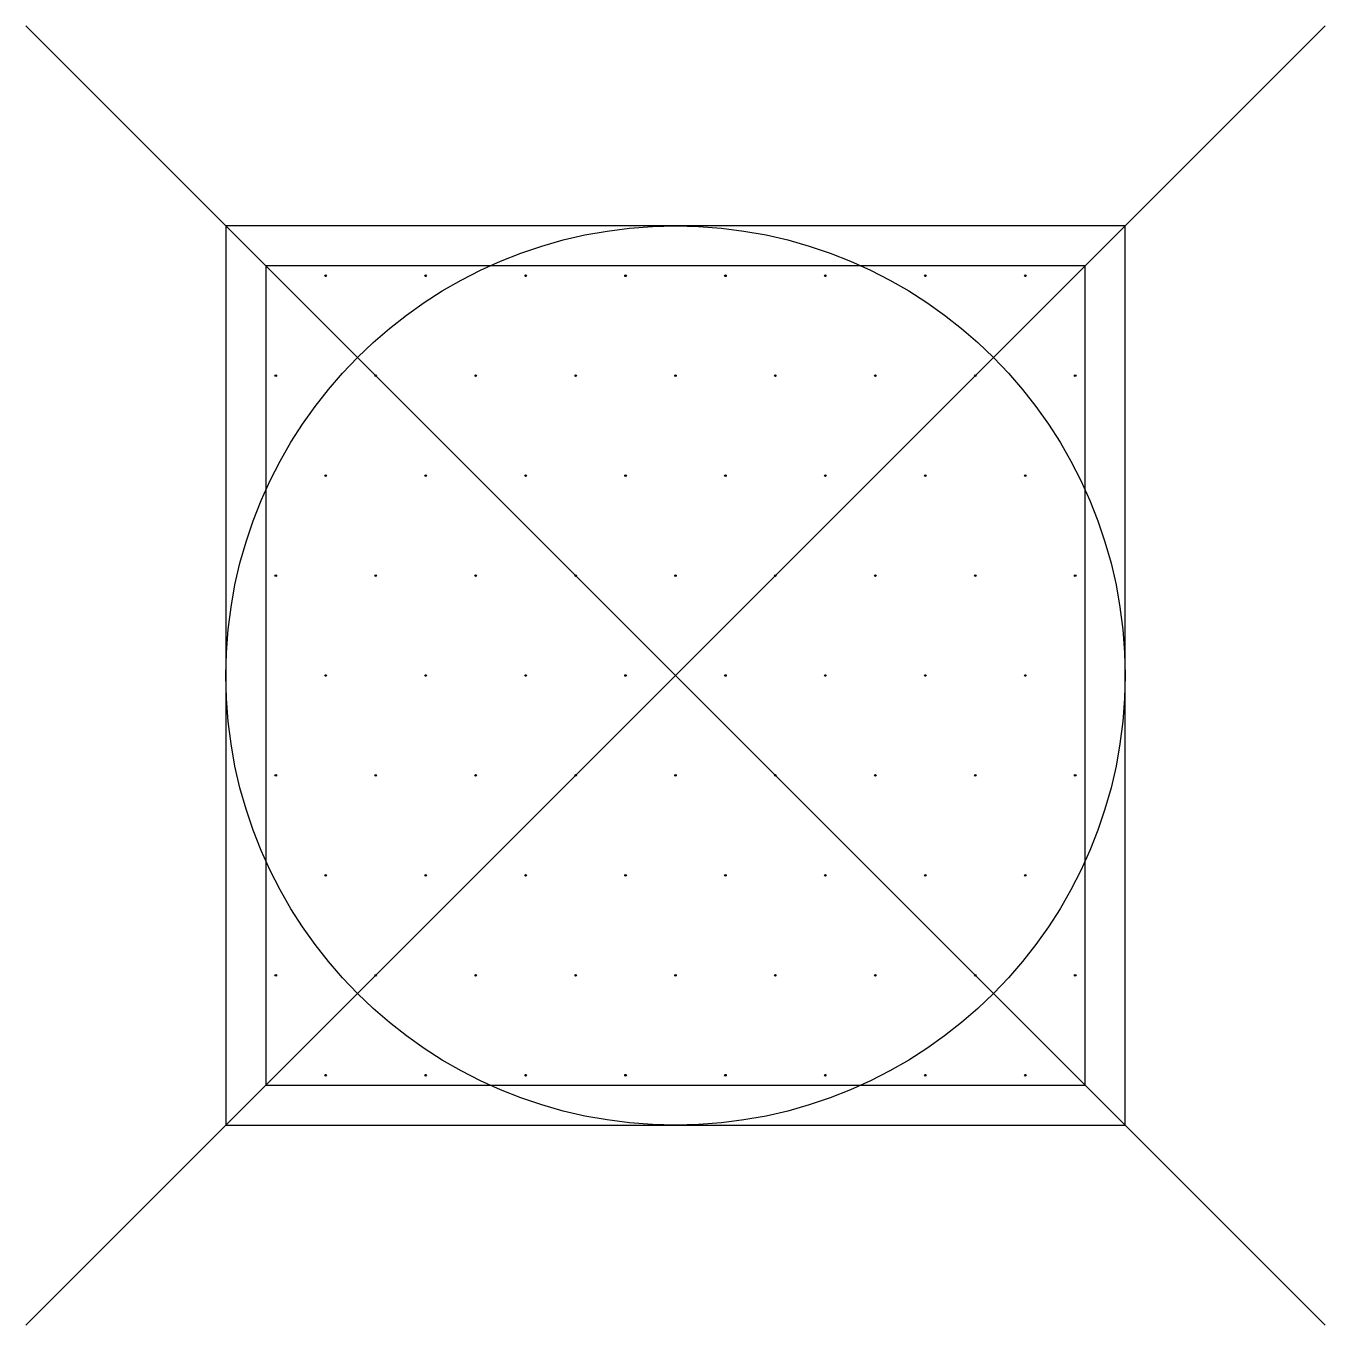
# Model space of a CAD drawing. Header units: metres. Extents: x -1.62 to 1.62, y -0.5 to 2.75.
import ezdxf

# ---------------------------------------------------------------- set-up
doc = ezdxf.new("R2010")
doc.units = ezdxf.units.M
doc.layers.get('0').update_dxf_attribs({"color": 150})

msp = doc.modelspace()

# ---------------------------------------------------------------- linework, layer by layer
for p, q in [((1.625, -0.5), (-1.625, 2.75)), ((-1.625, -0.5), (1.625, 2.75))]:
    msp.add_line(p, q)
for points in [[(-1.125, 0), (1.125, 0), (1.125, 2.25), (-1.125, 2.25)], [(-1.025, 0.1), (1.025, 0.1), (1.025, 2.15), (-1.025, 2.15)]]:
    msp.add_lwpolyline(points, close=True)
for centre, radius in [((0, 1.125), 1.125), ((-0.875, 2.125), 0.002), ((-0.625, 2.125), 0.002), ((-0.375, 2.125), 0.002), ((-0.125, 2.125), 0.002), ((0.125, 2.125), 0.002), ((0.375, 2.125), 0.002), ((0.625, 2.125), 0.002), ((0.875, 2.125), 0.002), ((-1, 1.875), 0.002), ((-0.75, 1.875), 0.002), ((-0.5, 1.875), 0.002), ((-0.25, 1.875), 0.002), ((0, 1.875), 0.002), ((0.25, 1.875), 0.002), ((0.5, 1.875), 0.002), ((0.75, 1.875), 0.002), ((1, 1.875), 0.002), ((-0.875, 1.625), 0.002), ((-0.625, 1.625), 0.002), ((-0.375, 1.625), 0.002), ((-0.125, 1.625), 0.002), ((0.125, 1.625), 0.002), ((0.375, 1.625), 0.002), ((0.625, 1.625), 0.002), ((0.875, 1.625), 0.002), ((-1, 1.375), 0.002), ((-0.75, 1.375), 0.002), ((-0.5, 1.375), 0.002), ((-0.25, 1.375), 0.002), ((0, 1.375), 0.002), ((0.25, 1.375), 0.002), ((0.5, 1.375), 0.002), ((0.75, 1.375), 0.002), ((1, 1.375), 0.002), ((-0.875, 1.125), 0.002), ((-0.625, 1.125), 0.002), ((-0.375, 1.125), 0.002), ((-0.125, 1.125), 0.002), ((0.125, 1.125), 0.002), ((0.375, 1.125), 0.002), ((0.625, 1.125), 0.002), ((0.875, 1.125), 0.002), ((-1, 0.875), 0.002), ((-0.75, 0.875), 0.002), ((-0.5, 0.875), 0.002), ((-0.25, 0.875), 0.002), ((0, 0.875), 0.002), ((0.25, 0.875), 0.002), ((0.5, 0.875), 0.002), ((0.75, 0.875), 0.002), ((1, 0.875), 0.002), ((-0.875, 0.625), 0.002), ((-0.625, 0.625), 0.002), ((-0.375, 0.625), 0.002), ((-0.125, 0.625), 0.002), ((0.125, 0.625), 0.002), ((0.375, 0.625), 0.002), ((0.625, 0.625), 0.002), ((0.875, 0.625), 0.002), ((-1, 0.375), 0.002), ((-0.75, 0.375), 0.002), ((-0.5, 0.375), 0.002), ((-0.25, 0.375), 0.002), ((0, 0.375), 0.002), ((0.25, 0.375), 0.002), ((0.5, 0.375), 0.002), ((0.75, 0.375), 0.002), ((1, 0.375), 0.002), ((-0.875, 0.125), 0.002), ((-0.625, 0.125), 0.002), ((-0.375, 0.125), 0.002), ((-0.125, 0.125), 0.002), ((0.125, 0.125), 0.002), ((0.375, 0.125), 0.002), ((0.625, 0.125), 0.002), ((0.875, 0.125), 0.002)]:
    msp.add_circle(centre, radius)

doc.saveas('drawing.dxf')
